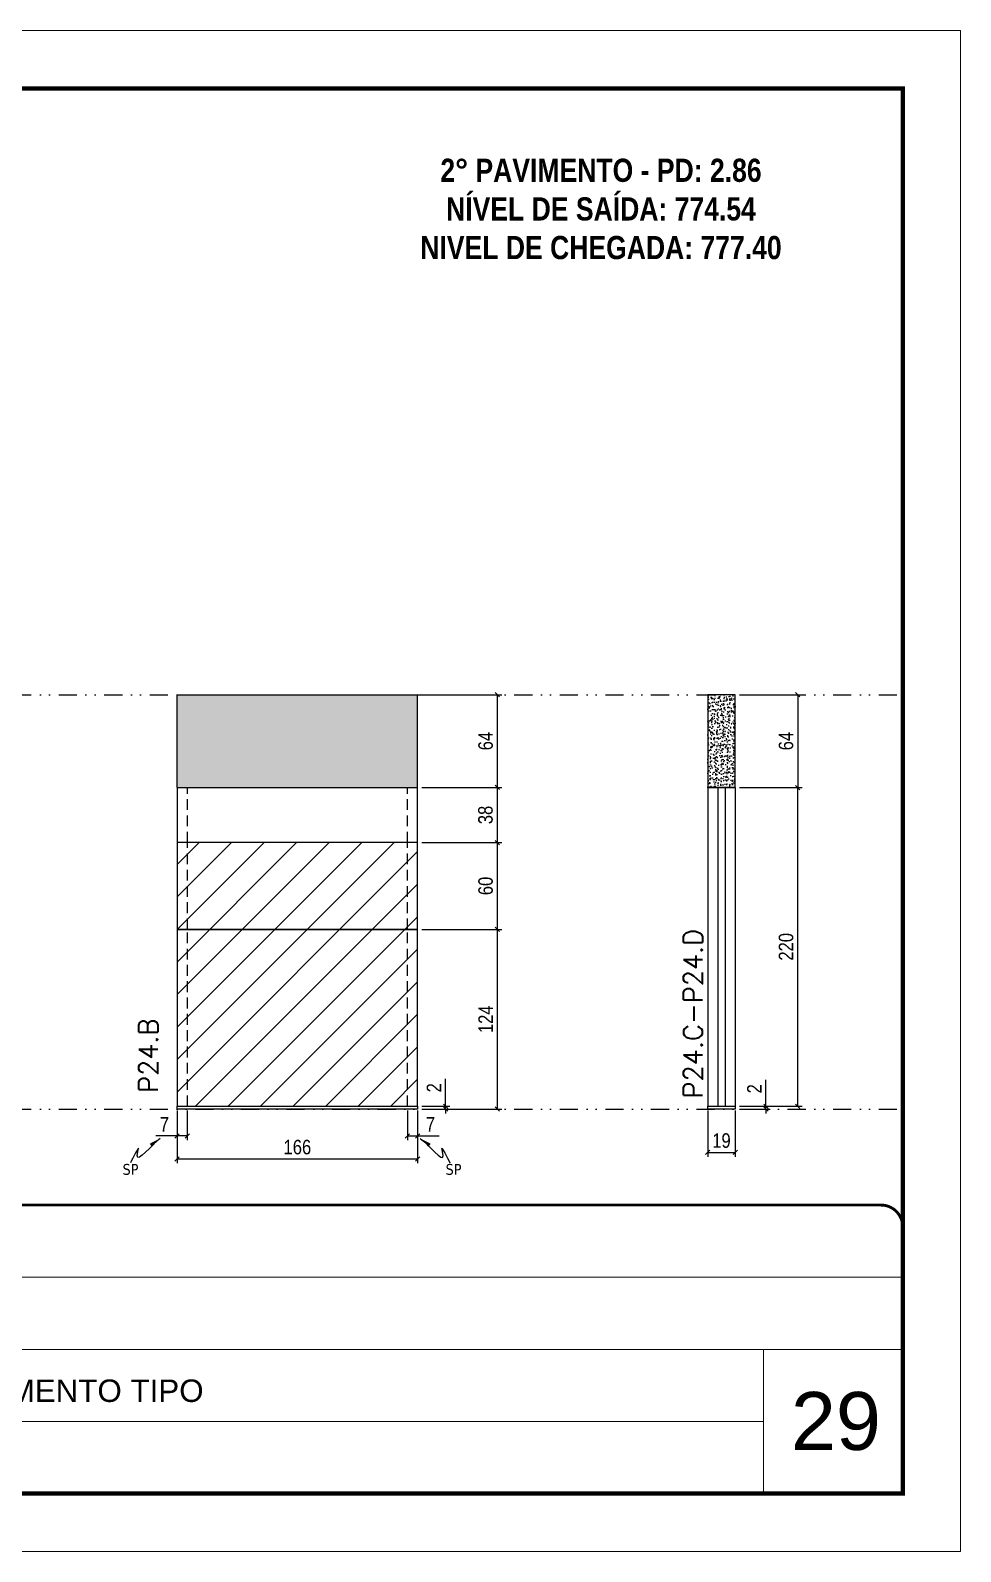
# Model space of a CAD drawing. Extents: x 808 to 7089, y -98 to 17032.
# Drawn here: x 1651 to 2293, y 7942 to 8992 of the extents above; entities that cross this region are included whole.
import ezdxf

# ---------------------------------------------------------------- set-up
doc = ezdxf.new("R2010")
doc.units = 0
for name, pattern in [('CONTINUO', [0]), ('DASHED', [0.75, 0.5, -0.25]), ('DIVIDE2', [0.625, 0.25, -0.125, 0, -0.125, 0, -0.125]), ('HIDDEN', [0.375, 0.25, -0.125])]:
    doc.linetypes.add(name, pattern=pattern)
for name, color, linetype, lineweight in [('CARIMBO', 255, 'Continuous', 9), ('Folhas', 255, 'Continuous', 9), ('REAPROVEITAMENTO', 251, 'Continuous', 9), ('SARRAFO DE PRESSAO', 251, 'DASHED', 9), ('Texto Seção', 7, 'Continuous', 15)]:
    doc.layers.add(name, color=color, linetype=linetype, lineweight=lineweight)
for name, color, linetype in [('COTA', 241, 'Continuous'), ('NOMENCLATURA', 7, 'Continuous'), ('Nível', 160, 'Continuous'), ('Painéis', 200, 'Continuous'), ('SARR_2.2x7', 40, 'Continuous'), ('Sarrafo de Pressão', 42, 'HIDDEN'), ('texto', 7, 'Continuous')]:
    doc.layers.add(name, color=color, linetype=linetype)
doc.styles.add('ARIAL', font='arial.ttf')
doc.styles.add('COTA TECNICA', font='techl___.ttf', dxfattribs={"height": 10})
doc.styles.add('COTA TECNICA-50', font='techl___.ttf', dxfattribs={"height": 10})
doc.styles.add('REGUA-120', font='ROMANS.shx', dxfattribs={"height": 15})
doc.styles.add('ROMANC', font='techb___.ttf', dxfattribs={"height": 2.5})
doc.styles.get("Standard").update_dxf_attribs({"font": 'arial.ttf'})
doc.dimstyles.new('COTA PAINEL-50', dxfattribs={"dimtxt": 10, "dimasz": 3, "dimexe": 3, "dimexo": 3, "dimgap": 3, "dimtad": 1, "dimdec": 1, "dimzin": 12, "dimdsep": 46, "dimtxsty": 'COTA TECNICA-50', "dimblk1": 'OBLIQUE', "dimblk2": 'OBLIQUE', "dimsah": 1, "dimcen": 0.9, "dimclrd": 4, "dimclre": 4, "dimclrt": 240, "dimadec": 1, "dimazin": 3, "dimtfac": 1, "dimtdec": 1, "dimtmove": 0, "dimatfit": 3, "dimfxl": 1, "dimtolj": 1, "dimtzin": 12, "dimarcsym": 0})
doc.dimstyles.new('PAINEL', dxfattribs={"dimtxt": 10, "dimasz": 3, "dimexe": 3, "dimexo": 3, "dimgap": 3, "dimtad": 1, "dimdec": 1, "dimzin": 12, "dimdsep": 46, "dimtxsty": 'COTA TECNICA', "dimblk1": 'OBLIQUE', "dimblk2": 'OBLIQUE', "dimsah": 1, "dimcen": 0.9, "dimclrd": 4, "dimclre": 4, "dimclrt": 240, "dimadec": 1, "dimazin": 3, "dimtfac": 1, "dimtdec": 1, "dimtmove": 0, "dimatfit": 3, "dimfxl": 1, "dimtolj": 1, "dimtzin": 12, "dimarcsym": 0})
doc.dimstyles.get("Standard").update_dxf_attribs({"dimtxt": 0.18, "dimasz": 0.18, "dimexe": 0.18, "dimexo": 0.0625, "dimgap": 0.09, "dimtad": 0, "dimtih": 1, "dimtoh": 1, "dimdec": 4, "dimzin": 0, "dimdsep": 46, "dimtxsty": 'Standard', "dimcen": 0.09, "dimadec": 0, "dimazin": 0, "dimtfac": 1, "dimtdec": 4, "dimtofl": 0, "dimtmove": 0, "dimatfit": 3, "dimfxl": 1, "dimtolj": 1, "dimtzin": 0, "dimarcsym": 0})

# ---------------------------------------------------------------- blocks, each defined once
blk = doc.blocks.new('9999999999')
at = {"color": 30, "linetype": 'CONTINUO'}
for p, q in [((98564.6, 34379.6), (99584, 34379.6)), ((98564.6, 34329.8), (99488, 34329.8)), ((99584, 34329.8), (99488, 34329.8)), ((99488, 34329.8), (99488, 34230.2)), ((98564.6, 34280), (99488, 34280))]:
    blk.add_line(p, q, dxfattribs=at)
at = {"color": 30, "linetype": 'CONTINUO', "const_width": 2}
blk.add_lwpolyline([(99584, 34230.2), (99584, 34414.4, 0.414214), (99569, 34429.4), (98229, 34429.4, 0.414214), (98214, 34414.4), (98214, 34245.2, 0.414214), (98229, 34230.2), (99584, 34230.2)], format="xyb", dxfattribs=at)
at = {"layer": 'Folhas'}
blk.add_lwpolyline([(98139, 34190.2), (99624, 34190.2), (99624, 35240.2), (98139, 35240.2)], close=True, dxfattribs=at)
at = {"layer": 'Folhas', "color": 30, "const_width": 3}
blk.add_lwpolyline([(98214, 34230.2), (99584, 34230.2), (99584, 35200.2), (98214, 35200.2)], close=True, dxfattribs=at)
at = {"color": 7, "linetype": 'Continuous', "ltscale": 5, "style": 'ARIAL'}
blk.add_text('2°, 3° E PAVIMENTO TIPO', height=15.483, dxfattribs=at).set_placement((98837.7, 34293.5))
blk = doc.blocks.new('_Oblique')
at = {"color": 0, "linetype": 'ByBlock', "lineweight": -2}
blk.add_line((-0.5, -0.5), (0.5, 0.5), dxfattribs=at)
blk = doc.blocks.new('*D861')
at = {"layer": 'COTA', "color": 4, "lineweight": -2, "transparency": 16777216}
for p, q in [((1887.3, 8533.9), (1976.4, 8533.9)), ((1973.4, 8469.9), (1973.4, 8533.9)), ((1921.3, 8469.9), (1976.4, 8469.9))]:
    blk.add_line(p, q, dxfattribs=at)
at = {"layer": 'Defpoints', "color": 0, "transparency": 16777216}
for p in [(1884.3, 8533.9), (1973.4, 8533.9), (1918.3, 8469.9)]:
    blk.add_point(p, dxfattribs=at)
at = {"layer": 'COTA', "color": 4, "lineweight": -2, "transparency": 16777216, "xscale": 3, "yscale": 3, "zscale": 3}
for p, rotation in [((1973.4, 8533.9), 90), ((1973.4, 8469.9), 270)]:
    blk.add_blockref('_Oblique', p, dxfattribs=dict(at, rotation=rotation))
at = {"layer": 'COTA', "color": 240, "transparency": 16777216, "insert": (1965.3, 8501.9), "char_height": 10, "attachment_point": 5, "rotation": 90, "style": 'COTA TECNICA-50'}
blk.add_mtext('\\A1;64', dxfattribs=at)
blk = doc.blocks.new('*D862')
at = {"layer": 'COTA', "color": 4, "lineweight": -2, "transparency": 16777216}
for p, q in [((2118.6, 8246.9), (2118.6, 8215)), ((2137.6, 8246.9), (2137.6, 8215)), ((2118.6, 8218), (2137.6, 8218))]:
    blk.add_line(p, q, dxfattribs=at)
at = {"layer": 'Defpoints', "color": 0, "transparency": 16777216}
for p in [(2118.6, 8249.9), (2137.6, 8249.9), (2137.6, 8218)]:
    blk.add_point(p, dxfattribs=at)
at = {"layer": 'COTA', "color": 4, "lineweight": -2, "transparency": 16777216, "xscale": 3, "yscale": 3, "zscale": 3, "rotation": 180}
blk.add_blockref('_Oblique', (2118.6, 8218), dxfattribs=at)
at = {"layer": 'COTA', "color": 4, "lineweight": -2, "transparency": 16777216, "xscale": 3, "yscale": 3, "zscale": 3}
blk.add_blockref('_Oblique', (2137.6, 8218), dxfattribs=at)
at = {"layer": 'COTA', "color": 240, "transparency": 16777216, "insert": (2128.1, 8226.1), "char_height": 10, "attachment_point": 5, "style": 'COTA TECNICA'}
blk.add_mtext('\\A1;19', dxfattribs=at)
blk = doc.blocks.new('*D863')
at = {"layer": 'COTA', "color": 4, "lineweight": -2, "transparency": 16777216}
for p, q in [((2158.8, 8249.9), (2158.8, 8268)), ((2140.6, 8249.9), (2161.8, 8249.9)), ((2140.6, 8247.9), (2161.8, 8247.9)), ((2158.8, 8247.9), (2158.8, 8249.9)), ((2158.8, 8247.9), (2158.8, 8244.9))]:
    blk.add_line(p, q, dxfattribs=at)
at = {"layer": 'Defpoints', "color": 0, "transparency": 16777216}
for p in [(2137.6, 8249.9), (2137.6, 8247.9), (2158.8, 8249.9)]:
    blk.add_point(p, dxfattribs=at)
at = {"layer": 'COTA', "color": 4, "lineweight": -2, "transparency": 16777216, "xscale": 3, "yscale": 3, "zscale": 3}
for p, rotation in [((2158.8, 8249.9), 270), ((2158.8, 8247.9), 90)]:
    blk.add_blockref('_Oblique', p, dxfattribs=dict(at, rotation=rotation))
at = {"layer": 'COTA', "color": 240, "transparency": 16777216, "insert": (2150.8, 8261.9), "char_height": 10, "attachment_point": 5, "rotation": 90, "style": 'COTA TECNICA-50'}
blk.add_mtext('\\A1;2', dxfattribs=at)
blk = doc.blocks.new('*D1800')
at = {"layer": 'COTA', "color": 4, "linetype": 'ByBlock', "lineweight": -2, "transparency": 16777216}
for p, q in [((2140.6, 8533.9), (2183.8, 8533.9)), ((2180.8, 8533.9), (2180.8, 8469.8)), ((2140.6, 8469.8), (2183.8, 8469.8))]:
    blk.add_line(p, q, dxfattribs=at)
at = {"layer": 'Defpoints', "color": 0, "linetype": 'ByBlock', "transparency": 16777216}
for p in [(2137.6, 8533.9), (2137.6, 8469.8), (2180.8, 8469.8)]:
    blk.add_point(p, dxfattribs=at)
at = {"layer": 'COTA', "color": 4, "linetype": 'ByBlock', "lineweight": -2, "transparency": 16777216, "xscale": 3, "yscale": 3, "zscale": 3}
for p, rotation in [((2180.8, 8533.9), 90), ((2180.8, 8469.8), 270)]:
    blk.add_blockref('_Oblique', p, dxfattribs=dict(at, rotation=rotation))
at = {"layer": 'COTA', "color": 240, "linetype": 'ByBlock', "transparency": 16777216, "insert": (2172.7, 8501.9), "char_height": 10, "attachment_point": 5, "rotation": 90, "style": 'COTA TECNICA'}
blk.add_mtext('\\A1;64', dxfattribs=at)
blk = doc.blocks.new('*D1801')
at = {"layer": 'COTA', "color": 4, "lineweight": -2, "transparency": 16777216}
for p, q in [((2140.6, 8469.8), (2183.8, 8469.8)), ((2180.8, 8249.9), (2180.8, 8469.8)), ((2140.6, 8249.9), (2183.8, 8249.9))]:
    blk.add_line(p, q, dxfattribs=at)
at = {"layer": 'Defpoints', "color": 0, "transparency": 16777216}
for p in [(2137.6, 8469.8), (2180.8, 8469.8), (2137.6, 8249.9)]:
    blk.add_point(p, dxfattribs=at)
at = {"layer": 'COTA', "color": 4, "lineweight": -2, "transparency": 16777216, "xscale": 3, "yscale": 3, "zscale": 3}
for p, rotation in [((2180.8, 8469.8), 90), ((2180.8, 8249.9), 270)]:
    blk.add_blockref('_Oblique', p, dxfattribs=dict(at, rotation=rotation))
at = {"layer": 'COTA', "color": 240, "transparency": 16777216, "insert": (2172.7, 8359.9), "char_height": 10, "attachment_point": 5, "rotation": 90, "style": 'COTA TECNICA-50'}
blk.add_mtext('\\A1;220', dxfattribs=at)
blk = doc.blocks.new('*D864')
at = {"layer": 'COTA', "color": 4, "lineweight": -2, "transparency": 16777216}
for p, q in [((1752.3, 8246.9), (1752.3, 8210.5)), ((1918.3, 8246.9), (1918.3, 8210.5)), ((1752.3, 8213.5), (1918.3, 8213.5))]:
    blk.add_line(p, q, dxfattribs=at)
at = {"layer": 'Defpoints', "color": 0, "transparency": 16777216}
for p in [(1752.3, 8249.9), (1918.3, 8249.9), (1918.3, 8213.5)]:
    blk.add_point(p, dxfattribs=at)
at = {"layer": 'COTA', "color": 4, "lineweight": -2, "transparency": 16777216, "xscale": 3, "yscale": 3, "zscale": 3, "rotation": 180}
blk.add_blockref('_Oblique', (1752.3, 8213.5), dxfattribs=at)
at = {"layer": 'COTA', "color": 4, "lineweight": -2, "transparency": 16777216, "xscale": 3, "yscale": 3, "zscale": 3}
blk.add_blockref('_Oblique', (1918.3, 8213.5), dxfattribs=at)
at = {"layer": 'COTA', "color": 240, "transparency": 16777216, "insert": (1835.3, 8221.6), "char_height": 10, "attachment_point": 5, "style": 'COTA TECNICA'}
blk.add_mtext('\\A1;166', dxfattribs=at)
blk = doc.blocks.new('*D865')
at = {"layer": 'COTA', "color": 4, "lineweight": -2, "transparency": 16777216}
for p, q in [((1752.3, 8244.9), (1752.3, 8226.4)), ((1759.3, 8246.9), (1759.3, 8226.4)), ((1752.3, 8229.4), (1737.6, 8229.4)), ((1759.3, 8229.4), (1752.3, 8229.4))]:
    blk.add_line(p, q, dxfattribs=at)
at = {"layer": 'Defpoints', "color": 0, "transparency": 16777216}
for p in [(1752.3, 8247.9), (1759.3, 8249.9), (1752.3, 8229.4)]:
    blk.add_point(p, dxfattribs=at)
at = {"layer": 'COTA', "color": 4, "lineweight": -2, "transparency": 16777216, "xscale": 3, "yscale": 3, "zscale": 3, "rotation": 180}
blk.add_blockref('_Oblique', (1752.3, 8229.4), dxfattribs=at)
at = {"layer": 'COTA', "color": 4, "lineweight": -2, "transparency": 16777216, "xscale": 3, "yscale": 3, "zscale": 3}
blk.add_blockref('_Oblique', (1759.3, 8229.4), dxfattribs=at)
at = {"layer": 'COTA', "color": 240, "transparency": 16777216, "insert": (1743.5, 8237.4), "char_height": 10, "attachment_point": 5, "style": 'COTA TECNICA-50'}
blk.add_mtext('\\A1;7', dxfattribs=at)
blk = doc.blocks.new('*D866')
at = {"layer": 'COTA', "color": 4, "lineweight": -2, "transparency": 16777216}
for p, q in [((1911.3, 8246.9), (1911.3, 8226.4)), ((1918.3, 8244.9), (1918.3, 8226.4)), ((1911.3, 8229.4), (1918.3, 8229.4)), ((1918.3, 8229.4), (1933.1, 8229.4))]:
    blk.add_line(p, q, dxfattribs=at)
at = {"layer": 'Defpoints', "color": 0, "transparency": 16777216}
for p in [(1911.3, 8249.9), (1918.3, 8247.9), (1918.3, 8229.4)]:
    blk.add_point(p, dxfattribs=at)
at = {"layer": 'COTA', "color": 4, "lineweight": -2, "transparency": 16777216, "xscale": 3, "yscale": 3, "zscale": 3, "rotation": 180}
blk.add_blockref('_Oblique', (1911.3, 8229.4), dxfattribs=at)
at = {"layer": 'COTA', "color": 4, "lineweight": -2, "transparency": 16777216, "xscale": 3, "yscale": 3, "zscale": 3}
blk.add_blockref('_Oblique', (1918.3, 8229.4), dxfattribs=at)
at = {"layer": 'COTA', "color": 240, "transparency": 16777216, "insert": (1927.2, 8237.4), "char_height": 10, "attachment_point": 5, "style": 'COTA TECNICA-50'}
blk.add_mtext('\\A1;7', dxfattribs=at)
blk = doc.blocks.new('*D867')
at = {"layer": 'COTA', "color": 4, "linetype": 'ByBlock', "lineweight": -2, "transparency": 16777216}
for p, q in [((1921.3, 8371.9), (1976.4, 8371.9)), ((1973.4, 8247.9), (1973.4, 8371.9)), ((1921.3, 8247.9), (1976.4, 8247.9))]:
    blk.add_line(p, q, dxfattribs=at)
at = {"layer": 'Defpoints', "color": 0, "linetype": 'ByBlock', "transparency": 16777216}
for p in [(1918.3, 8371.9), (1973.4, 8371.9), (1918.3, 8247.9)]:
    blk.add_point(p, dxfattribs=at)
at = {"layer": 'COTA', "color": 4, "linetype": 'ByBlock', "lineweight": -2, "transparency": 16777216, "xscale": 3, "yscale": 3, "zscale": 3}
for p, rotation in [((1973.4, 8371.9), 90), ((1973.4, 8247.9), 270)]:
    blk.add_blockref('_Oblique', p, dxfattribs=dict(at, rotation=rotation))
at = {"layer": 'COTA', "color": 240, "linetype": 'ByBlock', "transparency": 16777216, "insert": (1965.3, 8309.9), "char_height": 10, "attachment_point": 5, "rotation": 90, "style": 'COTA TECNICA'}
blk.add_mtext('\\A1;124', dxfattribs=at)
blk = doc.blocks.new('*D868')
at = {"layer": 'COTA', "color": 4, "lineweight": -2, "transparency": 16777216}
for p, q in [((1937.6, 8249.9), (1937.6, 8268.7)), ((1921.3, 8249.9), (1940.6, 8249.9)), ((1921.3, 8247.9), (1940.6, 8247.9)), ((1937.6, 8247.9), (1937.6, 8249.9)), ((1937.6, 8247.9), (1937.6, 8244.9))]:
    blk.add_line(p, q, dxfattribs=at)
at = {"layer": 'Defpoints', "color": 0, "transparency": 16777216}
for p in [(1918.3, 8249.9), (1918.3, 8247.9), (1937.6, 8247.9)]:
    blk.add_point(p, dxfattribs=at)
at = {"layer": 'COTA', "color": 4, "lineweight": -2, "transparency": 16777216, "xscale": 3, "yscale": 3, "zscale": 3}
for p, rotation in [((1937.6, 8249.9), 270), ((1937.6, 8247.9), 90)]:
    blk.add_blockref('_Oblique', p, dxfattribs=dict(at, rotation=rotation))
at = {"layer": 'COTA', "color": 240, "transparency": 16777216, "insert": (1929.6, 8262.6), "char_height": 10, "attachment_point": 5, "rotation": 90, "style": 'COTA TECNICA-50'}
blk.add_mtext('\\A1;2', dxfattribs=at)
blk = doc.blocks.new('*D869')
at = {"layer": 'COTA', "color": 4, "linetype": 'ByBlock', "lineweight": -2, "transparency": 16777216}
for p, q in [((1921.3, 8371.9), (1976.4, 8371.9)), ((1973.4, 8247.9), (1973.4, 8371.9)), ((1921.3, 8247.9), (1976.4, 8247.9))]:
    blk.add_line(p, q, dxfattribs=at)
at = {"layer": 'Defpoints', "color": 0, "linetype": 'ByBlock', "transparency": 16777216}
for p in [(1918.3, 8371.9), (1973.4, 8371.9), (1918.3, 8247.9)]:
    blk.add_point(p, dxfattribs=at)
at = {"layer": 'COTA', "color": 4, "linetype": 'ByBlock', "lineweight": -2, "transparency": 16777216, "xscale": 3, "yscale": 3, "zscale": 3}
for p, rotation in [((1973.4, 8371.9), 90), ((1973.4, 8247.9), 270)]:
    blk.add_blockref('_Oblique', p, dxfattribs=dict(at, rotation=rotation))
at = {"layer": 'COTA', "color": 240, "linetype": 'ByBlock', "transparency": 16777216, "insert": (1965.3, 8309.9), "char_height": 10, "attachment_point": 5, "rotation": 90, "style": 'COTA TECNICA'}
blk.add_mtext('\\A1;124', dxfattribs=at)
blk = doc.blocks.new('*D870')
at = {"layer": 'COTA', "color": 4, "lineweight": -2, "transparency": 16777216}
for p, q in [((1921.3, 8431.9), (1976.4, 8431.9)), ((1973.4, 8371.9), (1973.4, 8431.9)), ((1921.3, 8371.9), (1976.4, 8371.9))]:
    blk.add_line(p, q, dxfattribs=at)
at = {"layer": 'Defpoints', "color": 0, "transparency": 16777216}
for p in [(1918.3, 8431.9), (1973.4, 8431.9), (1918.3, 8371.9)]:
    blk.add_point(p, dxfattribs=at)
at = {"layer": 'COTA', "color": 4, "lineweight": -2, "transparency": 16777216, "xscale": 3, "yscale": 3, "zscale": 3}
for p, rotation in [((1973.4, 8431.9), 90), ((1973.4, 8371.9), 270)]:
    blk.add_blockref('_Oblique', p, dxfattribs=dict(at, rotation=rotation))
at = {"layer": 'COTA', "color": 240, "transparency": 16777216, "insert": (1965.3, 8401.9), "char_height": 10, "attachment_point": 5, "rotation": 90, "style": 'COTA TECNICA-50'}
blk.add_mtext('\\A1;60', dxfattribs=at)
blk = doc.blocks.new('*D872')
at = {"layer": 'COTA', "color": 4, "lineweight": -2, "transparency": 16777216}
for p, q in [((1921.3, 8469.9), (1976.4, 8469.9)), ((1973.4, 8431.9), (1973.4, 8469.9)), ((1921.6, 8431.9), (1976.4, 8431.9))]:
    blk.add_line(p, q, dxfattribs=at)
at = {"layer": 'Defpoints', "color": 0, "transparency": 16777216}
for p in [(1918.3, 8469.9), (1973.4, 8469.9), (1918.6, 8431.9)]:
    blk.add_point(p, dxfattribs=at)
at = {"layer": 'COTA', "color": 4, "lineweight": -2, "transparency": 16777216, "xscale": 3, "yscale": 3, "zscale": 3}
for p, rotation in [((1973.4, 8469.9), 90), ((1973.4, 8431.9), 270)]:
    blk.add_blockref('_Oblique', p, dxfattribs=dict(at, rotation=rotation))
at = {"layer": 'COTA', "color": 240, "transparency": 16777216, "insert": (1965.2, 8450.9), "char_height": 10, "attachment_point": 5, "rotation": 90, "style": 'COTA TECNICA'}
blk.add_mtext('\\A1;38', dxfattribs=at)

msp = doc.modelspace()

# ---------------------------------------------------------------- hatches: boundary and pattern name
at = {"layer": 'COTA', "linetype": 'ByBlock'}
h = msp.add_hatch(dxfattribs=at)
h.set_pattern_fill('AR-CONC', color=256, scale=0.03)
h.set_pattern_definition([(50, (-6618.7476, 4421.873), (5.46554, -0.4781726), [0.5715, -6.2865]), (355, (-6618.7476, 4421.873), (-1.0573026, 5.7317054), [0.4572, -5.0292175]), (100.451445, (-6618.292, 4421.833), (4.4082374, 5.2535326), [0.4857003, -5.3427073]), (46.1842, (-6618.7476, 4423.397), (8.132371, -1.26127), [0.85725, -9.42975]), (96.63556, (-6618.07, 4423.292), (7.122124, 7.422784), [0.728551, -8.014068]), (351.18415, (-6618.748, 4423.397), (7.122124, 7.422784), [0.685799, -7.543792]), (21, (-6617.9856, 4423.016), (4.5484317, -3.067956), [0.5715, -6.2865]), (326, (-6617.9856, 4423.016), (1.854061, 5.525639), [0.4572, -5.0292]), (71.451445, (-6617.6066, 4422.76), (6.4024926, 2.457683), [0.4857003, -5.342698]), (37.5, (-6618.7476, 4421.8729), (0.0926581, 2.53665117), [0, -4.96824, 0, -5.1054, 0, -5.04825]), (7.5, (-6618.7476, 4421.873), (2.0045899, 3.00541724), [0, -2.91084, 0, -4.85394, 0, -1.92405]), (327.5, (-6620.447, 4421.8729), (4.06771786, -0.1718623), [0, -1.905, 0, -5.9436, 0, -7.8867]), (317.5, (-6621.209, 4421.873), (4.4438754, 0.7627947), [0, -2.4765, 0, -3.94716, 0, -5.6007])])
h.paths.add_polyline_path([(1752.34, 8533.86), (1752.34, 8469.86), (1918.34, 8469.86), (1918.34, 8533.86)])
h = msp.add_hatch(dxfattribs=at)
h.set_pattern_fill('AR-CONC', color=256, scale=0.03)
h.set_pattern_definition([(50, (-6963.5185, 4431.873), (5.46554, -0.4781726), [0.5715, -6.2865]), (355, (-6963.5185, 4431.873), (-1.0573026, 5.7317054), [0.4572, -5.0292175]), (100.451445, (-6963.063, 4431.833), (4.4082374, 5.2535326), [0.4857003, -5.3427073]), (46.1842, (-6963.5185, 4433.397), (8.132371, -1.26127), [0.85725, -9.42975]), (96.63556, (-6962.841, 4433.292), (7.122124, 7.422784), [0.728551, -8.014068]), (351.18415, (-6963.5185, 4433.397), (7.122124, 7.422784), [0.685799, -7.543792]), (21, (-6962.7565, 4433.016), (4.5484317, -3.067956), [0.5715, -6.2865]), (326, (-6962.7565, 4433.016), (1.854061, 5.525639), [0.4572, -5.0292]), (71.451445, (-6962.3775, 4432.76), (6.4024926, 2.457683), [0.4857003, -5.342698]), (37.5, (-6963.5185, 4431.8729), (0.0926581, 2.53665117), [0, -4.96824, 0, -5.1054, 0, -5.04825]), (7.5, (-6963.5185, 4431.873), (2.0045899, 3.00541724), [0, -2.91084, 0, -4.85394, 0, -1.92405]), (327.5, (-6965.2177, 4431.8729), (4.06771786, -0.1718623), [0, -1.905, 0, -5.9436, 0, -7.8867]), (317.5, (-6965.9797, 4431.873), (4.4438754, 0.7627947), [0, -2.4765, 0, -3.94716, 0, -5.6007])])
h.paths.add_polyline_path([(2137.6, 8533.86), (2118.6, 8533.86), (2118.6, 8469.84), (2137.6, 8469.84)])
at = {"layer": 'REAPROVEITAMENTO', "linetype": 'ByBlock'}
h = msp.add_hatch(dxfattribs=at)
h.set_pattern_fill('ANSI31', color=256, scale=5, style=2)
h.set_pattern_definition([(45, (-1833.835, -804.538), (-11.22532, 11.22532), [])])
h.paths.add_polyline_path([(1918.34, 8431.86), (1752.34, 8431.86), (1752.34, 8249.86), (1918.34, 8249.86)])

# ---------------------------------------------------------------- linework, layer by layer
at = {"layer": 'COTA', "linetype": 'ByBlock'}
for p, q in [((1752.34, 8533.86), (1752.34, 8533.86)), ((1752.34, 8469.86), (1752.34, 8533.86)), ((1752.34, 8533.86), (1918.34, 8533.86)), ((1918.34, 8469.86), (1918.34, 8533.86))]:
    msp.add_line(p, q, dxfattribs=at)
msp.add_lwpolyline([(2118.6, 8469.84), (2137.6, 8469.84), (2137.6, 8533.86), (2118.6, 8533.86)], close=True, dxfattribs=at)
at = {"layer": 'Nível', "color": 4, "linetype": 'DIVIDE2', "ltscale": 50}
for p, q in [((1261.71, 8533.86), (2253.17, 8533.86)), ((1261.71, 8247.86), (2253.17, 8247.86))]:
    msp.add_line(p, q, dxfattribs=at)
at = {"layer": 'Painéis'}
for p, q in [((1752.34, 8469.86), (1918.34, 8469.86)), ((2118.6, 8469.84), (2118.6, 8249.86)), ((2118.6, 8469.84), (2137.6, 8469.84)), ((2137.6, 8469.84), (2118.6, 8469.84)), ((2118.6, 8469.84), (2137.6, 8469.84)), ((2137.6, 8469.84), (2137.6, 8249.86)), ((1918.34, 8431.86), (1752.34, 8431.86)), ((2118.6, 8249.86), (2137.6, 8249.86)), ((2118.6, 8249.86), (2137.6, 8249.86)), ((2118.6, 8247.86), (2118.6, 8249.86)), ((2137.6, 8247.86), (2118.6, 8247.86)), ((2137.6, 8249.86), (2137.6, 8247.86))]:
    msp.add_line(p, q, dxfattribs=at)
msp.add_lwpolyline([(1752.34, 8469.86), (1752.34, 8371.86), (1918.34, 8371.86), (1918.34, 8469.86)], dxfattribs=at)
for points in [[(1918.34, 8371.86), (1752.34, 8371.86), (1752.34, 8249.86), (1918.34, 8249.86)], [(1918.34, 8247.86), (1752.34, 8247.86), (1752.34, 8249.86), (1918.34, 8249.86)]]:
    msp.add_lwpolyline(points, close=True, dxfattribs=at)
at = {"layer": 'SARR_2.2x7'}
for p, q in [((2125.6, 8469.84), (2125.6, 8249.86)), ((2130.6, 8469.84), (2130.6, 8249.86))]:
    msp.add_line(p, q, dxfattribs=at)
at = {"layer": 'Sarrafo de Pressão', "ltscale": 30}
for p, q in [((1759.34, 8431.86), (1759.34, 8469.86)), ((1911.34, 8431.86), (1911.34, 8469.86)), ((1759.34, 8371.86), (1759.34, 8431.86)), ((1911.34, 8371.86), (1911.34, 8431.86)), ((1759.34, 8249.86), (1759.34, 8371.86)), ((1911.34, 8249.86), (1911.34, 8371.86))]:
    msp.add_line(p, q, dxfattribs=at)

# ---------------------------------------------------------------- block references
at = {"layer": 'SARRAFO DE PRESSAO', "color": 6, "linetype": 'ByBlock'}
msp.add_blockref('9999999999', (-97330.81, -26247.75), dxfattribs=at)

# ---------------------------------------------------------------- texts
at = {"layer": 'CARIMBO', "style": 'ARIAL'}
msp.add_text('29', height=40, dxfattribs=at).set_placement((2176.03, 8012.6))
at = {"layer": 'NOMENCLATURA', "color": 2, "insert": (2044.91, 8930.59), "char_height": 16, "attachment_point": 2, "style": 'ROMANC'}
msp.add_mtext_dynamic_manual_height_columns('\\P2° PAVIMENTO - PD: 2.86\\PNÍVEL DE SAÍDA: 774.54\\PNIVEL DE CHEGADA: 777.40', width=328.3607, gutter_width=1, heights=[0], dxfattribs=at)
at = {"layer": 'texto', "color": 0, "char_height": 7.5, "attachment_point": 5}
for insert in [(1720.09, 8206.19), (1943.12, 8206.19)]:
    msp.add_mtext('{\\fTahoma|b0|i0|c0|p34;\\C4;SP}', dxfattribs=dict(at, insert=insert))
at = {"layer": 'Texto Seção', "char_height": 13, "width": 285.3299, "attachment_point": 7, "rotation": 90, "style": 'REGUA-120'}
for s, insert in [('P24.C-P24.D', (2114.89, 8255.28)), ('P24.B', (1738.87, 8259.12))]:
    msp.add_mtext(s, dxfattribs=dict(at, insert=insert))

# ---------------------------------------------------------------- dimensions: what is measured, and where the dimension line sits
at = {"layer": 'COTA'}
for base, p1, p2, angle, dimstyle, picture, middle in [((1973.42, 8533.86), (1918.34, 8469.86), (1884.34, 8533.86), 90, 'COTA PAINEL-50', '*D861', (1965.32, 8501.86)), ((1973.42, 8469.86), (1918.55, 8431.86), (1918.34, 8469.86), 90, 'PAINEL', '*D872', (1965.18, 8450.86)), ((2180.82, 8469.84), (2137.6, 8249.86), (2137.6, 8469.84), 90, 'COTA PAINEL-50', '*D1801', (2172.71, 8359.85)), ((1973.42, 8431.86), (1918.34, 8371.86), (1918.34, 8431.86), 90, 'COTA PAINEL-50', '*D870', (1965.32, 8401.86)), ((1752.34, 8229.35), (1759.34, 8249.86), (1752.34, 8247.86), 180, 'COTA PAINEL-50', '*D865', (1743.47, 8237.43))]:
    dim = msp.add_linear_dim(base=base, p1=p1, p2=p2, angle=angle, dimstyle=dimstyle, dxfattribs=at)
    dim.commit()
    dim.dimension.update_dxf_attribs({"geometry": picture, "text_midpoint": middle})
at = {"layer": 'COTA', "linetype": 'ByBlock'}
dim = msp.add_linear_dim(base=(2180.82, 8469.84), p1=(2137.6, 8533.86), p2=(2137.6, 8469.84), angle=90, dimstyle='PAINEL', dxfattribs=at)
dim.commit()
dim.dimension.update_dxf_attribs({"geometry": '*D1800', "text_midpoint": (2172.71, 8501.85)})
for picture in ['*D867', '*D869']:
    dim = msp.add_aligned_dim(p1=(1918.34, 8247.86), p2=(1918.34, 8371.86), distance=-55.08, dimstyle='PAINEL', dxfattribs=at)
    dim.commit()
    dim.dimension.update_dxf_attribs({"geometry": picture, "text_midpoint": (1965.35, 8309.86)})
at = {"layer": 'COTA'}
for base, p1, p2, picture, middle in [((1937.6, 8247.86), (1918.34, 8249.86), (1918.34, 8247.86), '*D868', (1937.6, 8262.61)), ((2158.8, 8249.86), (2137.6, 8247.86), (2137.6, 8249.86), '*D863', (2158.8, 8261.92))]:
    dim = msp.add_linear_dim(base=base, p1=p1, p2=p2, angle=90, dimstyle='COTA PAINEL-50', dxfattribs=at)
    dim.commit()
    dim.dimension.update_dxf_attribs({"geometry": picture, "text_midpoint": middle, "dimtype": 160})
for base, p1, p2, picture, middle in [((1918.34, 8213.5), (1752.34, 8249.86), (1918.34, 8249.86), '*D864', (1835.34, 8221.61)), ((2137.6, 8217.97), (2118.6, 8249.86), (2137.6, 8249.86), '*D862', (2128.1, 8226.06))]:
    dim = msp.add_linear_dim(base=base, p1=p1, p2=p2, dimstyle='PAINEL', override={"dimarcsym": 2}, dxfattribs=at)
    dim.commit()
    dim.dimension.update_dxf_attribs({"geometry": picture, "text_midpoint": middle})
dim = msp.add_linear_dim(base=(1918.34, 8229.35), p1=(1911.34, 8249.86), p2=(1918.34, 8247.86), dimstyle='COTA PAINEL-50', dxfattribs=at)
dim.commit()
dim.dimension.update_dxf_attribs({"geometry": '*D866', "text_midpoint": (1927.21, 8237.43)})

# ---------------------------------------------------------------- leaders
at = {"layer": 'COTA', "path_type": 1}
for points in [[(1740.51, 8227.68), (1724.73, 8215.85), (1725.65, 8220.66), (1720.1, 8210.88)], [(1920.17, 8227.68), (1935.95, 8215.85), (1935.03, 8220.66), (1940.58, 8210.88)]]:
    msp.add_leader(points, dimstyle='Standard', override={"dimasz": 8}, dxfattribs=at)

doc.saveas('drawing.dxf')
